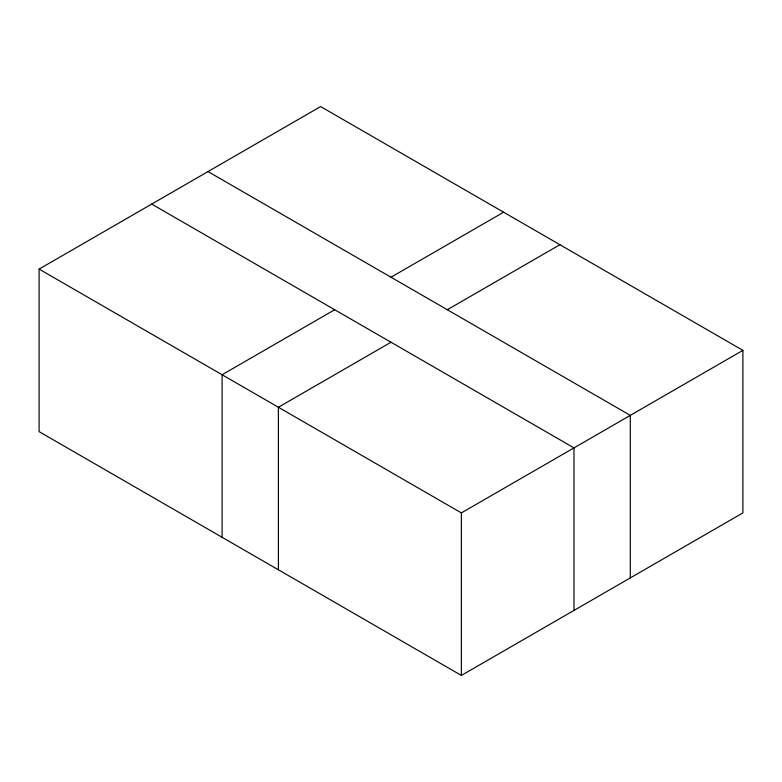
<?xml version="1.0" encoding="UTF-8"?>
<svg xmlns="http://www.w3.org/2000/svg" width="782" height="782" viewBox="0 0 782 782"><rect width="100%" height="100%" fill="white"/><g stroke="black" fill="none" stroke-linecap="round" stroke-linejoin="round"><path stroke-width="1.17" d="M39.1 269.096L320.62 106.567L742.9 350.365L742.9 512.904L461.38 675.433L39.1 431.635L39.1 269.096L461.38 512.904L742.9 350.365M334.696 309.731L222.088 374.744L222.088 537.283M391 277.229L503.608 212.215M391 342.242L278.392 407.256L278.392 569.785M447.304 309.731L559.912 244.717M208.012 171.581L630.292 415.379L630.292 577.918M151.708 204.082L573.988 447.891L573.988 610.419M461.38 512.904L461.38 675.433"/></g></svg>
